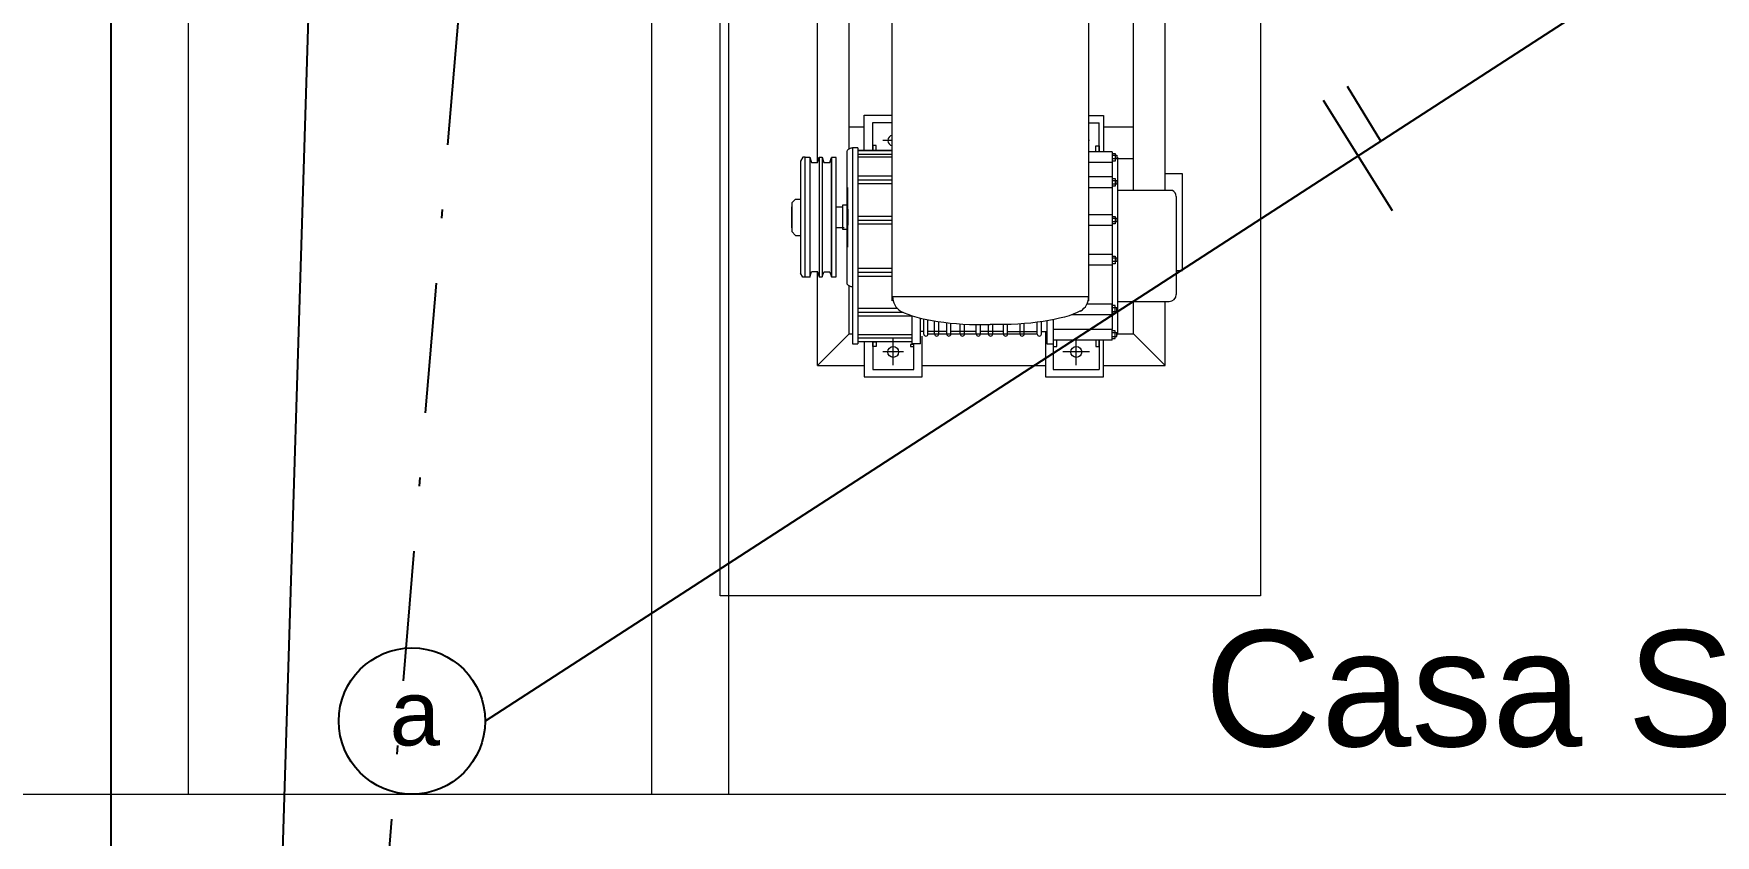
# Model space of a CAD drawing. Header units: millimetres. Extents: x 100 to 940, y 100 to 694.
# Drawn here: x 347.34 to 366.73, y 552.04 to 561.28 of the extents above; entities that cross this region are included whole.
import ezdxf

# ---------------------------------------------------------------- set-up
doc = ezdxf.new("R2010")
doc.units = ezdxf.units.MM
doc.linetypes.add('SGC_DASHDOT', pattern=[1, 0.5, -0.25, 0, -0.25])
for name, color, linetype, lineweight in [('02', 2, 'Continuous', 9), ('Aço 1020', 6, 'Continuous', 9), ('COTAS', 5, 'Continuous', 5), ('M-EQUIP', 250, 'Continuous', 9), ('PAREDE', 7, 'Continuous', 9)]:
    doc.layers.add(name, color=color, linetype=linetype, lineweight=lineweight)
doc.styles.get("Standard").update_dxf_attribs({"font": 'arial.ttf'})

# ---------------------------------------------------------------- blocks, each defined once
blk = doc.blocks.new('SP52W')
at = {"layer": 'M-EQUIP', "color": 1, "linetype": 'Continuous'}
for p, q in [((-154.8, 0), (-234.7, 0)), ((-234.7, 0), (-234.7, -82.7)), ((-193.7, -41), (-234.7, 0)), ((79.8, 0), (-79.8, 0)), ((215.4, 0), (154.8, 0)), ((174.4, -41), (215.4, 0)), ((215.4, 0), (215.4, -121)), ((-173.1, -41), (-193.7, -41)), ((-193.7, -41), (-193.7, -82.7)), ((72.3, -41), (-69.3, -41)), ((174.4, -41), (170.2, -41)), ((174.4, -41), (174.4, -103.2)), ((197.1, -114.4), (197.1, -269.1)), ((199.2, -120.6), (197.1, -114.4)), ((199.2, -120.6), (207.2, -120.6)), ((209.1, -114.4), (207.2, -120.6)), ((209.1, -269.4), (209.1, -114.4)), ((213, -114.4), (209.1, -114.4)), ((213, -269.4), (213, -114.4)), ((215.3, -121), (213, -114.4)), ((215, -121), (223.1, -121)), ((225.2, -114), (223.1, -121)), ((231.2, -114), (234.3, -114)), ((234.3, -114), (237.3, -119.2)), ((237.3, -264.2), (237.3, -119.2)), ((243.7, -168.2), (237.3, -168.2)), ((248.7, -173.2), (243.7, -168.2)), ((248.7, -210.2), (248.7, -173.2)), ((248.7, -183.1), (248.7, -191.7)), ((248.7, -200.3), (248.7, -183.1)), ((248.7, -191.7), (248.7, -200.3)), ((191, -205.3), (182.8, -205.3)), ((243.7, -215.2), (237.3, -215.2)), ((243.7, -215.2), (248.7, -210.2)), ((-234.7, -226.6), (-234.7, -691.5)), ((-193.7, -226.6), (-193.7, -669.6)), ((-173.1, -267.7), (-193.7, -267.7)), ((174.4, -280.1), (174.4, -783.8)), ((199.3, -262.6), (197.1, -269.1)), ((207, -262.6), (199.3, -262.6)), ((209.1, -269.4), (207, -262.6)), ((213, -269.4), (209.1, -269.4)), ((215.4, -262.6), (213, -269.4)), ((215.4, -262.6), (215.4, -714.7)), ((223.1, -262.6), (215.4, -262.6)), ((225.2, -269.4), (223.1, -262.6)), ((231.2, -269.4), (234.3, -269.4)), ((234.3, -269.4), (237.3, -264.2)), ((-154.8, -308.7), (-193.7, -308.7)), ((174.4, -308.7), (154.8, -308.7))]:
    blk.add_line(p, q, dxfattribs=at)
at = {"layer": 'M-EQUIP', "color": 1}
for p, q in [((-90, 5.4), (-149.4, 5.4)), ((-149.4, -32.2), (-149.4, 5.4)), ((-90, -32.2), (-90, 5.4)), ((-137, -17.4), (-102.4, -17.4)), ((-119.7, -0.1), (-119.7, -34.7)), ((103.9, -17.4), (130.6, -17.4)), ((117.3, -0.1), (117.3, -34.7)), ((-173.1, -269.4), (-173.1, -39.9)), ((-172.3, -39.9), (-173.1, -39.9)), ((-172.3, -37.3), (-172.3, -42)), ((-166.1, -37.3), (-172.3, -37.3)), ((-172.3, -42), (-166.1, -42)), ((-170, -34.9), (-170, -44.7)), ((-166.1, -34.9), (-170, -34.9)), ((-166.1, -32.8), (-90, -32.8)), ((-166.1, -32.8), (-166.1, -46.6)), ((-90, -59.1), (-90, -27.8)), ((-81.8, -27.8), (-90, -27.8)), ((-81.8, -57.6), (-81.8, -27.8)), ((-74.7, -40.5), (-74.7, -56.5)), ((-69.3, -40.5), (-69.3, -55.7)), ((-52.3, -40.5), (-52.3, -54)), ((-46.9, -40.5), (-46.9, -53.6)), ((-30.9, -40.5), (-30.9, -52.9)), ((-25.5, -40.5), (-25.5, -52.8)), ((-11.5, -40.5), (-11.5, -52.8)), ((-6.1, -40.5), (-6.1, -52.8)), ((4.3, -40.5), (4.3, -52.7)), ((9.7, -40.5), (9.7, -52.8)), ((24.9, -40.5), (24.9, -53.3)), ((30.4, -40.5), (30.4, -53.7)), ((42.6, -40.5), (42.6, -54.7)), ((48, -40.5), (48, -55.2)), ((58.3, -40.5), (58.3, -56.6)), ((63.7, -40.5), (63.7, -57.4)), ((72.3, -40.5), (72.3, -59)), ((77.7, -40.5), (77.7, -60.1)), ((82.1, -27.8), (93.4, -27.8)), ((82.5, -61.3), (82.5, -27.8)), ((93.4, -64.4), (93.4, -27.8)), ((163.2, -30.8), (93.4, -30.8)), ((163.2, -31), (93.4, -31)), ((163.2, -31), (93.4, -31)), ((163.2, -35.8), (93.4, -35.8)), ((93.4, -39.7), (163.2, -39.7)), ((163.2, -281.4), (163.2, -27.8)), ((170.2, -27.8), (163.2, -27.8)), ((170.2, -281.4), (170.2, -27.8)), ((-170, -44.7), (-166.1, -44.7)), ((-166.1, -269.4), (-166.1, -46.6)), ((-166.1, -46.6), (-90, -46.6)), ((-74.7, -43.8), (-81.8, -43.8)), ((-30.9, -43.8), (-69.3, -43.8)), ((-25.5, -43.8), (4.3, -43.8)), ((9.7, -43.8), (42.6, -43.8)), ((48, -43.8), (72.3, -43.8)), ((77.7, -43.8), (82.1, -43.8)), ((163.2, -64), (93.4, -64)), ((-173.1, -82.7), (-240.2, -82.7)), ((-172.3, -69.9), (-172.3, -74.6)), ((-166.1, -69.9), (-172.3, -69.9)), ((-172.3, -74.6), (-166.1, -74.6)), ((-170, -67.5), (-170, -77.3)), ((-166.1, -67.5), (-170, -67.5)), ((-170, -77.3), (-166.1, -77.3)), ((-166.1, -65.4), (-113.6, -65.4)), ((-166.1, -65.4), (-166.1, -79.2)), ((-166.1, -79.2), (-133.4, -79.2)), ((-136.2, -83.5), (-136.2, -942.5)), ((163.2, -69), (105.1, -69)), ((163.2, -74), (112.2, -74)), ((118.6, -83.5), (118.6, -98.6)), ((-249.2, -218.5), (-249.2, -91.7)), ((-135.6, -88.8), (118.6, -88.8)), ((51.1, -88.8), (118, -88.8)), ((118.6, -88.8), (118.6, -942.5)), ((176.8, -105.3), (176.8, -277.9)), ((-166.1, -143.6), (-166.1, -129.7)), ((-166.1, -129.7), (-136.2, -129.7)), ((163.2, -115.6), (118.6, -115.6)), ((163.2, -120.6), (118.6, -120.6)), ((163.2, -125.6), (118.6, -125.6)), ((-172.3, -139), (-172.3, -134.3)), ((-172.3, -134.3), (-166.1, -134.3)), ((-166.1, -139), (-172.3, -139)), ((-170, -131.6), (-166.1, -131.6)), ((-170, -141.5), (-170, -131.6)), ((-166.1, -141.5), (-170, -141.5)), ((-166.1, -143.6), (-136.2, -143.6)), ((176.2, -152.9), (176.2, -230.4)), ((-172.3, -190.4), (-172.3, -185.8)), ((-172.3, -185.8), (-166.1, -185.8)), ((-166.1, -190.4), (-172.3, -190.4)), ((-170, -183.1), (-166.1, -183.1)), ((-170, -192.9), (-170, -183.1)), ((-166.1, -192.9), (-170, -192.9)), ((-166.1, -181.2), (-136.2, -181.2)), ((-166.1, -195), (-166.1, -181.2)), ((-166.1, -195), (-136.2, -195)), ((163.2, -183.1), (118.6, -183.1)), ((163.2, -188.1), (118.6, -188.1)), ((163.2, -193.1), (118.6, -193.1)), ((176.2, -176.1), (176.2, -178.1)), ((182.8, -176.1), (176.2, -176.1)), ((176.2, -202), (176.2, -181.4)), ((176.2, -181.4), (176.2, -202)), ((180.8, -178.1), (191, -178.1)), ((182.8, -178.1), (182.8, -176.1)), ((182.8, -178.1), (191, -178.1)), ((182.8, -205.3), (182.8, -178.1)), ((182.8, -178.1), (191, -178.1)), ((182.8, -178.1), (191, -178.1)), ((248.8, -178.1), (248.8, -191.7)), ((248.8, -205.3), (248.8, -178.1)), ((248.8, -191.7), (248.8, -205.3)), ((176.2, -205.3), (176.2, -207.3)), ((176.2, -207.3), (182.8, -207.3)), ((182.8, -207.3), (182.8, -205.3)), ((191, -205.3), (182.8, -205.3)), ((-173.1, -226.6), (-244.2, -226.6)), ((-172.3, -239.3), (-172.3, -234.6)), ((-172.3, -234.6), (-166.1, -234.6)), ((-166.1, -239.3), (-172.3, -239.3)), ((-170, -231.9), (-166.1, -231.9)), ((-170, -241.8), (-170, -231.9)), ((-166.1, -230), (-136.2, -230)), ((-166.1, -243.9), (-166.1, -230)), ((163.2, -235.2), (118.6, -235.2)), ((-166.1, -241.8), (-170, -241.8)), ((-166.1, -243.9), (-136.2, -243.9)), ((163.2, -240.2), (118.6, -240.2)), ((163.2, -245.2), (118.6, -245.2)), ((-172.3, -269.4), (-173.1, -269.4)), ((-172.3, -271.9), (-172.3, -267.2)), ((-172.3, -267.2), (-166.1, -267.2)), ((-166.1, -271.9), (-172.3, -271.9)), ((-170, -264.5), (-166.1, -264.5)), ((-170, -274.4), (-170, -264.5)), ((-166.1, -274.4), (-170, -274.4)), ((-166.1, -276.5), (-166.1, -262.6)), ((-166.1, -262.6), (-136.2, -262.6)), ((-166.1, -276.5), (-136.2, -276.5)), ((-149.4, -276.4), (-149.4, -314)), ((118.6, -269.6), (163.2, -269.6)), ((163.2, -273.4), (118.6, -273.4)), ((163.2, -278.2), (118.6, -278.2)), ((163.2, -278.2), (118.6, -278.2)), ((163.2, -278.4), (118.6, -278.4)), ((163.2, -281.4), (170.2, -281.4)), ((-137, -291.1), (-136.2, -291.1)), ((118.6, -291.1), (130.6, -291.1)), ((-136.2, -314), (-149.4, -314))]:
    blk.add_line(p, q, dxfattribs=at)
at = {"layer": 'M-EQUIP', "color": 1, "linetype": 'Continuous'}
for points in [[(-79.8, -43.7), (-79.8, 14.9), (-154.8, 14.9), (-154.8, -32.7)], [(154.8, -29.9), (154.8, 14.9), (79.8, 14.9), (79.8, -37.8)], [(-249.2, -122.9), (-257.3, -122.9), (-257.3, -247.9), (-234.7, -247.9)], [(-136.2, -323.5), (-154.8, -323.5), (-154.8, -276.5)], [(154.8, -279.1), (154.8, -324), (118.6, -324)]]:
    blk.add_lwpolyline(points, dxfattribs=at)
at = {"layer": 'M-EQUIP', "color": 1}
for points in [[(143.9, -30.4), (143.9, 5.4), (90.7, 5.4), (90.7, -27.2)], [(-145, -32.2), (-145, -24.5), (-149.4, -24.5), (-149.4, -32.2)], [(-90, -32.2), (-90, -24.5), (-94.4, -24.5), (-94.4, -32.2)], [(-145, -276.4), (-145, -284.1), (-149.4, -284.1), (-149.4, -276.4)], [(143.9, -278.6), (143.9, -314.5), (118.6, -314.5)]]:
    blk.add_lwpolyline(points, dxfattribs=at)
for points in [[(90.7, -24.5), (90.7, -27.2), (95.1, -27.2), (95.1, -24.5)], [(143.9, -24.5), (143.9, -30.4), (139.5, -30.4), (139.5, -24.5)], [(143.9, -284.5), (143.9, -278.6), (139.5, -278.6), (139.5, -284.5)]]:
    blk.add_lwpolyline(points, close=True, dxfattribs=at)
at = {"layer": 'M-EQUIP', "color": 1, "linetype": 'Continuous'}
for points in [[(197.1, -269.1), (197.1, -114.4), (191, -114.4), (191, -269.1)], [(225.2, -269.4), (225.2, -114), (231.2, -114), (231.2, -269.4)]]:
    blk.add_lwpolyline(points, close=True, dxfattribs=at)
at = {"layer": 'M-EQUIP', "color": 1}
for centre in [(-119.7, -17.4), (117.3, -17.4)]:
    blk.add_circle(centre, 7.04, dxfattribs=at)
for centre, radius, start, end in [((-72, -40.5), 2.71, 0, 180), ((-49.6, -40.5), 2.71, 0, 180), ((-28.2, -40.5), 2.71, 0, 180), ((-8.8, -40.5), 2.71, 0, 180), ((7, -40.5), 2.71, 0, 180), ((27.7, -40.5), 2.71, 0, 180), ((45.3, -40.5), 2.71, 0, 180), ((61, -40.5), 2.71, 0, 180), ((75, -40.5), 2.71, 0, 180), ((-240.2, -91.7), 9, 90, 180), ((170.2, -110.1), 8.15, 36.2648, 90), ((-240.2, -218.5), 9, 180, 243.6121), ((170.2, -273.1), 8.15, 270, 323.7352), ((117.3, -291.1), 7.04, 280.5262, 79.4738)]:
    blk.add_arc(centre, radius, start, end, dxfattribs=at)
at = {"layer": 'M-EQUIP', "color": 1, "ltscale": 500}
for centre, start, end in [((-113.9, -88.8), 121.9458, 180.3416), ((96.3, -88.8), 359.6584, 58.0542)]:
    blk.add_arc(centre, 21.8, start, end, dxfattribs=at)
at = {"layer": 'M-EQUIP', "color": 1, "ltscale": 500, "extrusion": (0, 0, -1)}
blk.add_ellipse((-11.6, -89.1), major_axis=(-128.6, 2.2), ratio=0.281937, start_param=0.479341, end_param=1.590998, dxfattribs=at)
at = {"layer": 'M-EQUIP', "color": 1, "ltscale": 500}
blk.add_ellipse((-5.2, -89.1), major_axis=(-127.6, -2.3), ratio=0.284191, start_param=3.620078, end_param=4.731943, dxfattribs=at)

msp = doc.modelspace()

# ---------------------------------------------------------------- linework, layer by layer
at = {"color": 1}
msp.add_line((348.229, 644.318), (348.229, 541.479), dxfattribs=at)
at = {"color": 2}
msp.add_line((351.368, 589.265), (350.174, 550.734), dxfattribs=at)
at = {"color": 4, "linetype": 'SGC_DASHDOT', "ltscale": 3}
msp.add_line((351.346, 550.734), (353.462, 576.184), dxfattribs=at)
at = {"color": 3}
for p, q in [((365.436, 561.705), (352.546, 553.358)), ((362.489, 560.678), (362.874, 560.046)), ((363.012, 559.242), (362.213, 560.511))]:
    msp.add_line(p, q, dxfattribs=at)
msp.add_circle((351.702, 553.358), 0.844, dxfattribs=at)
at = {"layer": 'Aço 1020'}
msp.add_lwpolyline([(355.255, 572.615), (361.489, 572.615), (361.489, 554.803), (355.255, 554.803)], close=True, dxfattribs=at)
at = {"layer": 'PAREDE'}
for p, q in [((348.229, 619.312), (348.229, 550.734)), ((354.464, 577.452), (354.464, 552.515)), ((355.354, 577.452), (355.354, 552.515)), ((349.12, 570.327), (349.12, 552.515)), ((346.448, 552.515), (379.059, 552.515))]:
    msp.add_line(p, q, dxfattribs=at)

# ---------------------------------------------------------------- block references
at = {"layer": '02', "xscale": 0.008906250000000001, "yscale": 0.008906250000000001, "zscale": 0.008906250000000001, "rotation": 180}
msp.add_blockref('SP52W', (358.297, 557.459), dxfattribs=at)

# ---------------------------------------------------------------- texts
at = {"layer": 'COTAS', "insert": (360.842, 554.403), "char_height": 1.33594, "attachment_point": 1}
msp.add_mtext_dynamic_manual_height_columns('Casa Sopradores', width=1385.51337, gutter_width=0.75, heights=[0], dxfattribs=at)
at = {"layer": 'COTAS', "color": 3, "insert": (351.444, 553.827), "char_height": 0.75, "attachment_point": 1}
msp.add_mtext_dynamic_manual_height_columns('a', width=1385.51337, gutter_width=0.75, heights=[0], dxfattribs=at)

doc.saveas('drawing.dxf')
